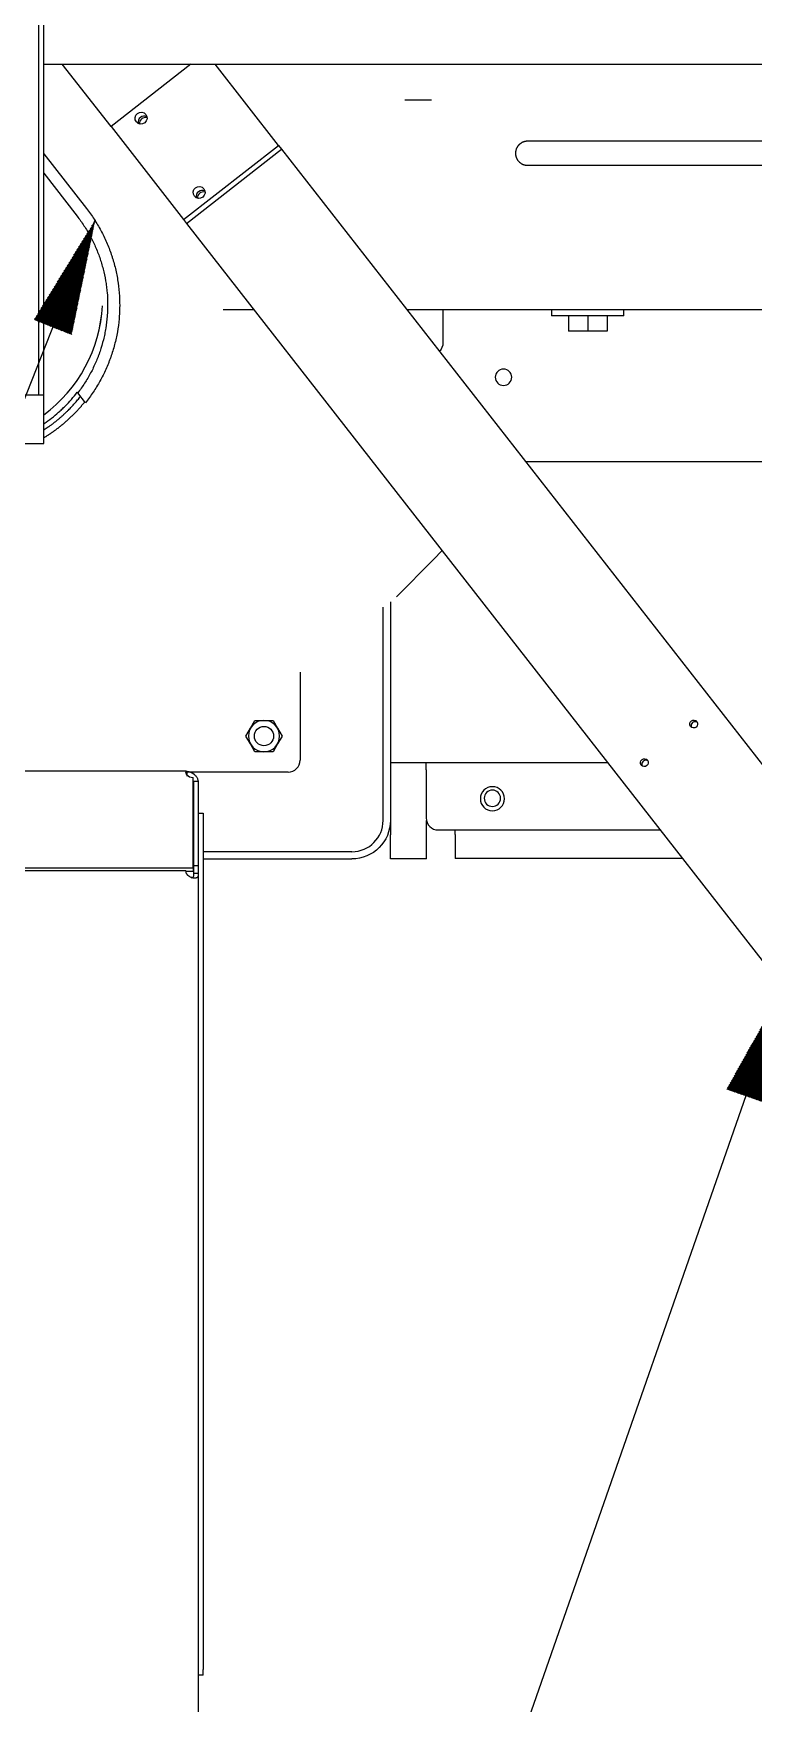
# Model space of a CAD drawing. Header units: millimetres. Extents: x 0 to 1189, y 0 to 841.
# Drawn here: x 453.09 to 473.04, y 166.46 to 212.69 of the extents above; entities that cross this region are included whole.
import ezdxf

# ---------------------------------------------------------------- set-up
doc = ezdxf.new("R2010")
doc.units = ezdxf.units.MM
for name, color, linetype, true_color in [('1', 7, 'CONTINUOUS', 0xffffff), ('2', 7, 'CONTINUOUS', 0xffffff), ('203', 7, 'CONTINUOUS', 0xffffff), ('205', 7, 'CONTINUOUS', 0xffffff)]:
    doc.layers.add(name, color=color, linetype=linetype, true_color=true_color)
pattern_1 = [(45, (0, 0), (-0.0141421356, 0.0141421356), [])]

msp = doc.modelspace()

# ---------------------------------------------------------------- hatches: boundary and pattern name
at = {"layer": '1', "linetype": 'Continuous'}
h = msp.add_hatch(dxfattribs=at)
h.set_pattern_fill('ANSI31', color=27, scale=0.02, angle=45, style=0, pattern_type=0)
h.set_pattern_definition(pattern_1)
h.paths.add_polyline_path([(454.797, 207.509), (454.148, 204.351), (453.107, 204.763)], flags=0)
h = msp.add_hatch(dxfattribs=at)
h.set_pattern_fill('ANSI31', color=27, scale=0.02, angle=45, style=0, pattern_type=0)
h.set_pattern_definition(pattern_1)
h.paths.add_polyline_path([(473.865, 186.274), (473.347, 183.092), (472.29, 183.461)], flags=0)

# ---------------------------------------------------------------- linework, layer by layer
at = {"layer": '1', "color": 152, "linetype": 'Continuous'}
for p, q in [((454.797, 207.509), (385.693, 33.179)), ((473.865, 186.274), (420.415, 33.179))]:
    msp.add_line(p, q, dxfattribs=at)
at = {"layer": '2', "color": 51, "linetype": 'Continuous'}
msp.add_line((464.117, 210.839), (463.377, 210.839), dxfattribs=at)
at = {"layer": '2', "color": 60, "linetype": 'Continuous'}
for p, q in [((459.205, 205.039), (458.347, 205.039)), ((491.777, 205.039), (463.435, 205.039)), ((467.443, 205.039), (467.443, 204.872)), ((469.443, 204.872), (467.443, 204.872)), ((467.909, 204.872), (467.909, 204.445)), ((467.911, 204.872), (467.911, 204.445)), ((468.445, 204.872), (468.445, 204.445)), ((468.978, 204.872), (468.978, 204.445)), ((469.443, 204.872), (469.443, 205.039)), ((467.911, 204.445), (467.909, 204.445)), ((468.445, 204.445), (467.911, 204.445)), ((468.978, 204.445), (468.445, 204.445)), ((458.976, 193.239), (459.101, 193.455)), ((459.101, 193.455), (459.226, 193.672)), ((459.226, 193.672), (459.477, 193.672)), ((459.477, 193.672), (459.727, 193.672)), ((459.727, 193.672), (459.852, 193.455)), ((459.852, 193.455), (459.977, 193.239)), ((459.101, 193.022), (458.976, 193.239)), ((459.226, 192.805), (459.101, 193.022)), ((459.477, 192.805), (459.226, 192.805)), ((459.727, 192.805), (459.477, 192.805)), ((459.852, 193.022), (459.727, 192.805)), ((459.977, 193.239), (459.852, 193.022))]:
    msp.add_line(p, q, dxfattribs=at)
at = {"layer": '2', "color": 252, "linetype": 'Continuous'}
for p, q in [((464.443, 204.972), (464.443, 205.039)), ((464.443, 204.139), (464.443, 204.972)), ((466.716, 200.839), (507.468, 200.839)), ((462.777, 190.905), (462.777, 196.803)), ((462.977, 196.959), (462.977, 190.905)), ((460.477, 195.006), (460.477, 192.572)), ((462.977, 192.505), (468.997, 192.505)), ((463.969, 192.305), (463.969, 192.505)), ((457.325, 192.264), (443.31, 192.264)), ((457.325, 192.264), (457.325, 192.259)), ((460.143, 192.239), (457.354, 192.239)), ((457.517, 189.594), (457.517, 192.092)), ((457.658, 191.98), (457.525, 191.98)), ((457.525, 191.98), (457.525, 189.647)), ((457.658, 191.98), (457.658, 189.647)), ((463.969, 192.305), (463.969, 190.972)), ((457.658, 191.105), (457.792, 191.105)), ((457.792, 191.105), (457.792, 190.949)), ((457.792, 190.949), (457.792, 189.261)), ((462.977, 190.905), (462.977, 190.505)), ((462.977, 189.839), (462.977, 190.505)), ((463.977, 190.505), (463.977, 190.899)), ((463.977, 189.839), (463.977, 190.505)), ((464.302, 190.639), (470.456, 190.639)), ((464.769, 190.517), (464.769, 190.639)), ((464.769, 190.517), (464.769, 189.851)), ((457.517, 190.039), (457.525, 190.039)), ((457.791, 190.039), (461.91, 190.039)), ((447.15, 189.594), (457.517, 189.594)), ((457.517, 189.839), (457.525, 189.839)), ((457.517, 189.594), (457.517, 189.5)), ((457.658, 189.647), (457.525, 189.647)), ((457.525, 189.647), (457.525, 189.448)), ((457.658, 189.647), (457.658, 189.448)), ((457.792, 189.839), (461.91, 189.839)), ((463.977, 189.839), (462.977, 189.839)), ((471.072, 189.851), (464.769, 189.851)), ((457.317, 189.505), (447.15, 189.505)), ((457.317, 189.5), (457.517, 189.5)), ((457.525, 189.448), (457.658, 189.448)), ((457.658, 189.448), (457.658, 158.297)), ((457.792, 189.261), (457.792, 188.884)), ((457.792, 188.884), (457.792, 169.459)), ((457.792, 169.459), (457.792, 169.082)), ((457.792, 169.082), (457.792, 167.395)), ((457.792, 167.239), (457.792, 167.395)), ((457.792, 167.239), (457.658, 167.239))]:
    msp.add_line(p, q, dxfattribs=at)
at = {"layer": '2', "color": 252, "linetype": 'Continuous', "extrusion": (0, 0, -1)}
for centre, radius in [((-466.11, 203.172), 0.227), ((-465.802, 191.505), 0.333), ((-465.802, 191.517), 0.227)]:
    msp.add_circle(centre, radius, dxfattribs=at)
at = {"layer": '2', "color": 60, "linetype": 'Continuous', "extrusion": (0, 0, -1)}
msp.add_circle((-459.477, 193.239), 0.433, dxfattribs=at)
at = {"layer": '2', "color": 252, "linetype": 'Continuous'}
msp.add_circle((459.477, 193.239), 0.267, dxfattribs=at)
for centre, radius, start, end in [((464.11, 204.139), 0.333, 311.7952, 0), ((460.143, 192.572), 0.333, 270, 0), ((464.302, 190.972), 0.333, 180, 270), ((461.91, 190.905), 0.867, 270, 0)]:
    msp.add_arc(centre, radius, start, end, dxfattribs=at)
at = {"layer": '2', "color": 252, "linetype": 'Continuous', "extrusion": (0, 0, -1)}
for centre, radius, start, end in [((-457.325, 191.93), 0.333, 90, 93.7949), ((-461.91, 190.905), 1.067, 180, 270), ((-457.517, 189.505), 0.2, 343.3726, 360)]:
    msp.add_arc(centre, radius, start, end, dxfattribs=at)
at = {"layer": '2', "color": 252, "linetype": 'Continuous'}
msp.add_ellipse((457.517, 192.234), major_axis=(0.2, 0), ratio=0.707107, start_param=3.641214, end_param=4.712389, dxfattribs=at)
at = {"layer": '2', "color": 60, "linetype": 'Continuous'}
msp.add_rational_spline([(466.777, 209.705), (466.659, 209.705), (466.502, 209.646), (466.443, 209.49), (466.443, 209.254), (466.502, 209.098), (466.659, 209.039), (466.777, 209.039)], [0.585786436849, 0.585780185945, 0.552288918008, 0.585786437627, 0.585786437627, 0.552288903455, 0.58578020777, 0.585786436854], degree=4, knots=[0, 0, 0, 0, 0, 0.5, 0.5, 0.5, 1, 1, 1, 1, 1], dxfattribs=at)
for points in [[(467.777, 209.705), (467.646, 209.705), (467.459, 209.705), (467.224, 209.705), (467.065, 209.705), (466.935, 209.705), (466.814, 209.705), (466.778, 209.705), (466.777, 209.705)], [(473.443, 209.705), (473.442, 209.705), (473.406, 209.705), (473.285, 209.705), (473.155, 209.705), (472.996, 209.705), (472.762, 209.705), (472.574, 209.705), (472.443, 209.705)], [(466.777, 209.039), (466.778, 209.039), (466.814, 209.039), (466.935, 209.039), (467.065, 209.039), (467.224, 209.039), (467.459, 209.039), (467.646, 209.039), (467.777, 209.039)], [(472.443, 209.039), (472.574, 209.039), (472.762, 209.039), (472.996, 209.039), (473.155, 209.039), (473.285, 209.039), (473.406, 209.039), (473.442, 209.039), (473.443, 209.039)]]:
    msp.add_open_spline(points, degree=3, knots=[0, 0, 0, 0, 0.239457, 0.368361, 0.5, 0.631639, 0.760543, 1, 1, 1, 1], dxfattribs=at)
for points in [[(472.443, 209.705), (470.11, 209.705), (467.777, 209.705)], [(467.777, 209.039), (470.11, 209.039), (472.443, 209.039)]]:
    msp.add_open_spline(points, degree=2, dxfattribs=at)
at = {"layer": '2', "color": 252, "linetype": 'Continuous'}
for points, knots in [([(457.341, 192.166), (457.34, 192.169), (457.337, 192.174), (457.332, 192.183), (457.329, 192.191), (457.326, 192.198), (457.323, 192.206), (457.321, 192.213), (457.319, 192.22), (457.317, 192.228), (457.316, 192.238), (457.317, 192.246), (457.319, 192.252), (457.322, 192.256), (457.324, 192.258), (457.325, 192.259)], [0, 0, 0, 0, 0.06025, 0.121095, 0.18248, 0.244349, 0.306639, 0.369286, 0.432222, 0.49538, 0.622033, 0.74872, 0.832938, 0.916752, 1, 1, 1, 1]), ([(457.347, 192.263), (457.348, 192.263), (457.351, 192.263), (457.354, 192.262), (457.358, 192.262), (457.362, 192.262), (457.367, 192.261), (457.371, 192.26), (457.376, 192.26), (457.38, 192.259), (457.385, 192.258), (457.39, 192.257), (457.395, 192.256), (457.4, 192.255), (457.405, 192.254), (457.411, 192.252), (457.416, 192.251), (457.422, 192.249), (457.427, 192.248), (457.433, 192.246), (457.439, 192.244), (457.445, 192.241), (457.451, 192.239), (457.457, 192.237), (457.463, 192.234), (457.469, 192.231), (457.475, 192.228), (457.481, 192.225), (457.487, 192.222), (457.493, 192.218), (457.499, 192.215), (457.505, 192.211), (457.51, 192.207), (457.516, 192.203), (457.522, 192.199), (457.528, 192.195), (457.534, 192.19), (457.539, 192.186), (457.545, 192.181), (457.55, 192.176), (457.556, 192.171), (457.569, 192.158), (457.59, 192.134), (457.614, 192.099), (457.632, 192.063), (457.642, 192.035), (457.647, 192.017), (457.649, 192.007), (457.651, 191.998), (457.653, 191.989), (457.655, 191.98), (457.656, 191.972), (457.657, 191.964), (457.657, 191.957), (457.658, 191.951), (457.658, 191.945), (457.658, 191.939), (457.658, 191.934), (457.658, 191.932), (457.658, 191.93)], [0, 0, 0, 0, 0.01006, 0.020202, 0.030429, 0.040741, 0.051139, 0.061625, 0.072198, 0.082858, 0.093607, 0.104444, 0.115369, 0.126383, 0.137484, 0.148672, 0.159948, 0.171311, 0.182759, 0.194286, 0.205891, 0.217572, 0.229325, 0.241149, 0.25304, 0.264995, 0.277011, 0.289085, 0.301212, 0.31339, 0.325615, 0.337884, 0.350191, 0.362534, 0.374909, 0.387312, 0.399739, 0.412187, 0.424652, 0.43713, 0.449617, 0.462111, 0.536552, 0.610129, 0.682049, 0.751591, 0.772439, 0.792992, 0.813248, 0.833206, 0.852865, 0.872228, 0.891296, 0.910075, 0.928571, 0.946796, 0.964763, 0.98249, 1, 1, 1, 1]), ([(457.658, 189.448), (457.658, 189.445), (457.658, 189.439), (457.658, 189.429), (457.658, 189.42), (457.658, 189.412), (457.657, 189.403), (457.657, 189.395), (457.656, 189.387), (457.655, 189.379), (457.653, 189.371), (457.651, 189.364), (457.649, 189.357), (457.647, 189.351), (457.644, 189.345), (457.641, 189.339), (457.637, 189.334), (457.632, 189.329), (457.628, 189.325), (457.622, 189.321), (457.616, 189.317), (457.61, 189.314), (457.603, 189.311), (457.595, 189.309), (457.587, 189.307), (457.579, 189.306), (457.57, 189.305), (457.554, 189.305), (457.529, 189.307), (457.493, 189.315), (457.457, 189.327), (457.427, 189.341), (457.404, 189.356), (457.386, 189.369), (457.37, 189.383), (457.356, 189.398), (457.344, 189.414), (457.333, 189.43), (457.328, 189.442), (457.325, 189.448)], [0, 0, 0, 0, 0.016273, 0.032748, 0.049445, 0.066382, 0.083572, 0.101023, 0.118744, 0.136739, 0.15501, 0.173558, 0.192383, 0.211483, 0.230858, 0.250497, 0.27038, 0.290495, 0.310824, 0.331351, 0.352056, 0.372918, 0.393916, 0.415028, 0.436233, 0.457509, 0.478833, 0.500187, 0.569368, 0.637747, 0.704585, 0.769214, 0.804968, 0.839772, 0.873621, 0.906522, 0.938506, 0.969631, 1, 1, 1, 1]), ([(457.525, 189.448), (457.525, 189.428), (457.525, 189.408), (457.523, 189.373), (457.52, 189.358), (457.512, 189.332), (457.506, 189.322), (457.489, 189.309), (457.479, 189.305), (457.466, 189.305), (457.466, 189.305), (457.466, 189.305)], [0, 0, 0, 0, 0.25, 0.25, 0.5, 0.5, 0.75, 0.75, 1, 1, 1, 1, 1, 1])]:
    msp.add_open_spline(points, degree=3, knots=knots, dxfattribs=at)
msp.add_open_spline([(457.347, 192.263), (457.344, 192.219), (457.341, 192.174), (457.338, 192.13)], degree=3, dxfattribs=at)
at = {"layer": '203', "color": 252, "linetype": 'Continuous'}
for p, q in [((455.243, 210.109), (453.892, 211.838)), ((457.455, 211.839), (455.243, 210.11)), ((459.878, 209.591), (458.122, 211.839)), ((455.243, 210.11), (457.252, 207.539)), ((457.252, 207.539), (459.878, 209.591)), ((457.335, 207.431), (459.962, 209.483)), ((459.878, 209.591), (459.962, 209.483)), ((459.963, 209.483), (492.076, 168.38)), ((453.377, 209.358), (454.562, 207.841)), ((453.377, 208.817), (454.299, 207.635)), ((457.252, 207.539), (457.335, 207.431)), ((489.449, 166.328), (457.336, 207.431)), ((454.306, 202.755), (454.32, 202.737)), ((454.531, 202.466), (454.32, 202.737)), ((464.413, 198.372), (464.17, 198.126)), ((463.148, 197.092), (464.17, 198.126))]:
    msp.add_line(p, q, dxfattribs=at)
msp.add_arc((451.007, 205.353), 4, 306.3322, 357.0528, dxfattribs=at)
for centre, major_axis in [((456.074, 210.345), (-0.131, -0.103)), ((457.681, 208.288), (-0.131, -0.103)), ((471.378, 193.572), (-0.0867, -0.0677)), ((470.012, 192.505), (-0.0867, -0.0677))]:
    msp.add_ellipse(centre, major_axis=major_axis, ratio=0.978888, dxfattribs=at)
for centre, major_axis, ratio, start_param, end_param in [((456.158, 210.238), (-0.131, -0.103), 0.978888, 3.572387, 5.852302), ((456.158, 210.238), (0.131, 0.103), 0.978888, 0.43079, 1.570794), ((456.158, 210.238), (0.131, 0.103), 0.978888, 1.570794, 2.710895), ((456.191, 210.195), (0.131, 0.103), 0.978888, 1.570794, 2.517201), ((456.191, 210.195), (0.131, 0.103), 0.978888, 0.624393, 1.5708), ((457.765, 208.181), (-0.131, -0.103), 0.978888, 3.572387, 5.852302), ((457.765, 208.181), (0.131, 0.103), 0.978888, 1.570794, 2.710895), ((457.799, 208.138), (0.131, 0.103), 0.978888, 1.570794, 2.517201), ((457.765, 208.181), (0.131, 0.103), 0.978888, 0.43079, 1.570794), ((457.799, 208.138), (0.131, 0.103), 0.978888, 0.624393, 1.5708), ((451.01, 205.349), (3.152, 2.463), 0.998782, 4.683231, 5.56862), ((471.412, 193.529), (0.0867, 0.0677), 0.978888, 1.570792, 2.885745), ((471.412, 193.529), (0.0867, 0.0677), 0.978888, 0.255848, 1.570801), ((470.046, 192.462), (0.0867, 0.0677), 0.978888, 1.570792, 2.885745), ((470.046, 192.462), (0.0867, 0.0677), 0.978888, 0.255848, 1.570801)]:
    msp.add_ellipse(centre, major_axis=major_axis, ratio=ratio, start_param=start_param, end_param=end_param, dxfattribs=at)
for points, degree, knots in [([(454.299, 207.635), (454.367, 207.549), (454.495, 207.37), (454.608, 207.182), (454.713, 206.988), (454.762, 206.89), (454.85, 206.689), (454.891, 206.587), (454.945, 206.431), (454.962, 206.379), (454.993, 206.273), (455.008, 206.221), (455.049, 206.061), (455.072, 205.954), (455.1, 205.791), (455.108, 205.737), (455.122, 205.628), (455.128, 205.573), (455.142, 205.409), (455.147, 205.3), (455.148, 205.134), (455.147, 205.079), (455.143, 204.97), (455.139, 204.915), (455.127, 204.751), (455.114, 204.642), (455.087, 204.479), (455.077, 204.425), (455.055, 204.317), (455.043, 204.264), (455.003, 204.104), (454.973, 203.998), (454.929, 203.868), (454.92, 203.842), (454.901, 203.79), (454.891, 203.765), (454.862, 203.688), (454.841, 203.637), (454.776, 203.486), (454.728, 203.387), (454.664, 203.266), (454.65, 203.241), (454.623, 203.193), (454.61, 203.17), (454.568, 203.099), (454.539, 203.052), (454.45, 202.914), (454.387, 202.824), (454.32, 202.737)], 3, [0, 0, 0, 0, 0.0625, 0.125, 0.125, 0.1875, 0.1875, 0.25, 0.25, 0.28125, 0.28125, 0.3125, 0.3125, 0.375, 0.375, 0.40625, 0.40625, 0.4375, 0.4375, 0.5, 0.5, 0.53125, 0.53125, 0.5625, 0.5625, 0.625, 0.625, 0.65625, 0.65625, 0.6875, 0.6875, 0.75, 0.75, 0.765625, 0.765625, 0.78125, 0.78125, 0.8125, 0.8125, 0.875, 0.875, 0.890625, 0.890625, 0.90625, 0.90625, 0.9375, 0.9375, 1, 1, 1, 1]), ([(454.562, 207.841), (454.637, 207.745), (454.708, 207.646), (454.84, 207.444), (454.963, 207.237), (455.069, 207.021), (455.165, 206.8), (455.209, 206.687), (455.259, 206.543), (455.268, 206.514), (455.286, 206.456), (455.295, 206.427), (455.321, 206.34), (455.337, 206.282), (455.381, 206.106), (455.429, 205.87), (455.458, 205.631), (455.477, 205.391), (455.481, 205.27), (455.481, 205.117), (455.48, 205.087), (455.478, 205.026), (455.477, 204.996), (455.473, 204.905), (455.469, 204.845), (455.453, 204.664), (455.421, 204.426), (455.37, 204.191), (455.309, 203.957), (455.273, 203.842), (455.222, 203.698), (455.212, 203.669), (455.19, 203.612), (455.179, 203.584), (455.145, 203.5), (455.122, 203.444), (455.047, 203.279), (454.993, 203.171), (454.876, 202.961), (454.813, 202.859), (454.679, 202.658), (454.607, 202.561), (454.531, 202.466)], 3, [0, 0, 0, 0, 0.0625, 0.0625, 0.125, 0.1875, 0.1875, 0.25, 0.25, 0.265625, 0.265625, 0.28125, 0.28125, 0.3125, 0.3125, 0.375, 0.4375, 0.4375, 0.5, 0.5, 0.515625, 0.515625, 0.53125, 0.53125, 0.5625, 0.5625, 0.625, 0.6875, 0.6875, 0.75, 0.75, 0.765625, 0.765625, 0.78125, 0.78125, 0.8125, 0.8125, 0.875, 0.875, 0.9375, 0.9375, 1, 1, 1, 1]), ([(453.38, 201.882), (453.384, 201.885), (453.388, 201.887), (453.462, 201.938), (453.597, 202.037), (453.727, 202.145), (453.821, 202.229), (453.852, 202.257), (453.914, 202.315), (453.944, 202.345), (454.092, 202.494), (454.203, 202.621), (454.306, 202.755)], 3, [0, 0, 0, 0, 0.011345, 0.011345, 0.209076, 0.406807, 0.406807, 0.505672, 0.505672, 0.604538, 0.604538, 1, 1, 1, 1]), ([(453.392, 201.721), (453.542, 201.819), (454.083, 202.242), (454.395, 202.641)], 2, [0, 0, 0, 0.261413, 1, 1, 1]), ([(454.513, 202.49), (454.507, 202.483), (454.496, 202.469), (454.479, 202.448), (454.462, 202.427), (454.445, 202.406), (454.427, 202.386), (454.41, 202.365), (454.392, 202.345), (454.374, 202.325), (454.356, 202.305), (454.338, 202.285), (454.32, 202.265), (454.302, 202.245), (454.284, 202.226), (454.265, 202.206), (454.246, 202.187), (454.228, 202.167), (454.209, 202.148), (454.19, 202.129), (454.171, 202.11), (454.151, 202.091), (454.132, 202.073), (454.113, 202.054), (454.093, 202.036), (454.073, 202.017), (454.054, 201.999), (454.034, 201.981), (454.014, 201.963), (453.994, 201.945), (453.973, 201.927), (453.953, 201.91), (453.933, 201.892), (453.912, 201.875), (453.891, 201.858), (453.87, 201.841), (453.85, 201.824), (453.829, 201.807), (453.807, 201.79), (453.786, 201.774), (453.765, 201.757), (453.744, 201.741), (453.722, 201.725), (453.7, 201.709), (453.679, 201.693), (453.657, 201.677), (453.635, 201.661), (453.613, 201.646), (453.591, 201.631), (453.569, 201.615), (453.546, 201.6), (453.524, 201.585), (453.502, 201.57), (453.479, 201.556), (453.456, 201.541), (453.434, 201.527), (453.412, 201.513), (453.398, 201.505), (453.392, 201.501)], 3, [0, 0, 0, 0, 0.017911, 0.035823, 0.053734, 0.071646, 0.089558, 0.10747, 0.125382, 0.143294, 0.161206, 0.179119, 0.197032, 0.214944, 0.232857, 0.25077, 0.268684, 0.286597, 0.304511, 0.322424, 0.340338, 0.358252, 0.376166, 0.39408, 0.411995, 0.429909, 0.447824, 0.465739, 0.483654, 0.501569, 0.519484, 0.5374, 0.555315, 0.573231, 0.591147, 0.609063, 0.626979, 0.644895, 0.662812, 0.680729, 0.698645, 0.716562, 0.734479, 0.752396, 0.770314, 0.788231, 0.806149, 0.824067, 0.841985, 0.859903, 0.877821, 0.895739, 0.913658, 0.931577, 0.949495, 0.967414, 0.985333, 1, 1, 1, 1])]:
    msp.add_open_spline(points, degree=degree, knots=knots, dxfattribs=at)
at = {"layer": '205', "color": 252, "linetype": 'Continuous'}
for p, q in [((453.243, 202.672), (453.243, 226.672)), ((453.377, 202.672), (453.377, 226.672)), ((453.376, 211.839), (476.177, 211.839)), ((453.377, 202.672), (438.043, 202.672)), ((453.377, 201.339), (453.377, 202.672)), ((436.71, 201.339), (453.377, 201.339))]:
    msp.add_line(p, q, dxfattribs=at)

doc.saveas('drawing.dxf')
